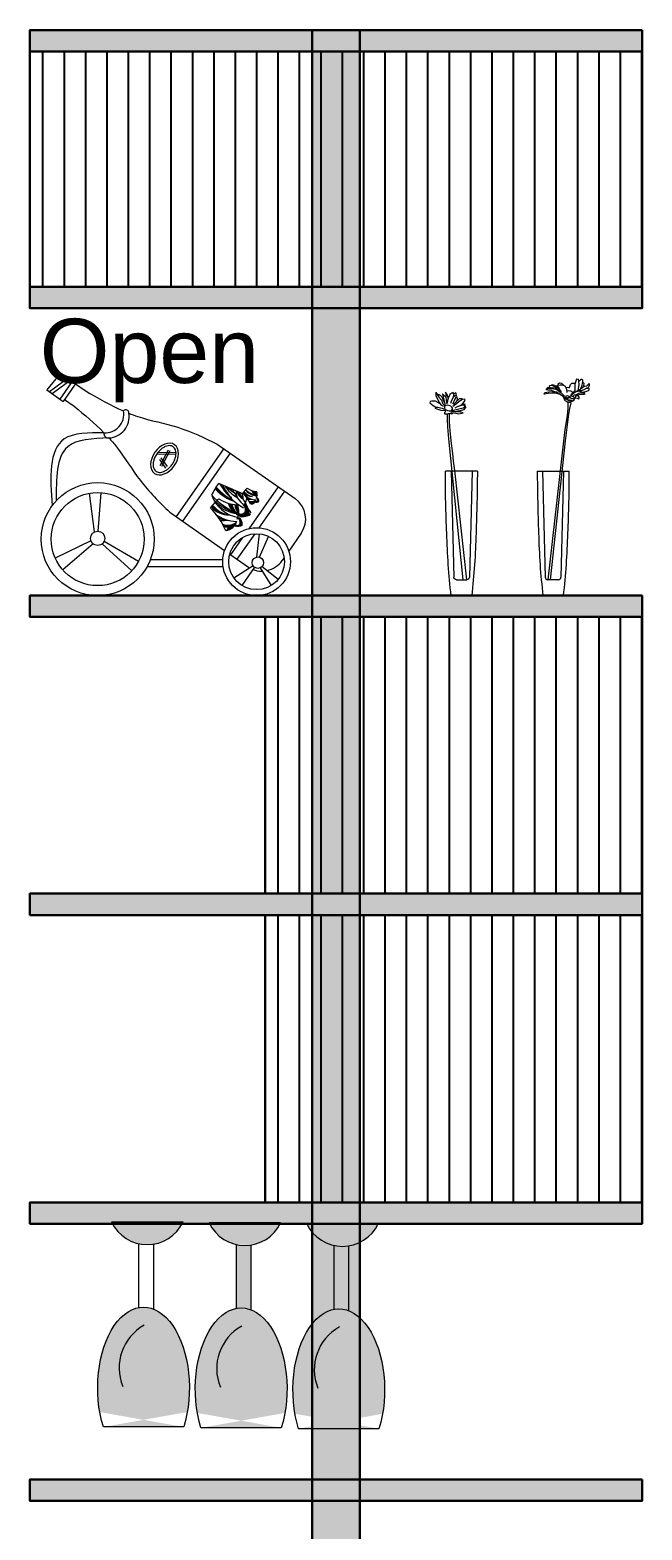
# Model space of a CAD drawing. Header units: millimetres. Extents: x 143362 to 145167, y -178521 to -176194.
# Drawn here: x 144260.8 to 144289.4, y -178428.9 to -178358.8 of the extents above; entities that cross this region are included whole.
import ezdxf

# ---------------------------------------------------------------- set-up
doc = ezdxf.new("R2010")
doc.units = ezdxf.units.MM
doc.header["$MEASUREMENT"] = 0
doc.layers.add('AR HATCH-7', color=7, linetype='Continuous')
doc.layers.add('FURNITURE', color=32, linetype='Continuous', lineweight=9)
doc.layers.add('Labelling', color=1, linetype='Continuous', lineweight=25)
doc.styles.get("Standard").update_dxf_attribs({"font": 'arial.ttf', "height": 6})
doc.styles.add('style4', font='ARIALN.TTF')
pattern_1 = [(90, (108.3645, -2478.9293), (-1, 6e-17), [])]

# ---------------------------------------------------------------- blocks, each defined once
blk = doc.blocks.new('fef')
at = {"layer": 'AR HATCH-7', "lineweight": 30, "ltscale": 10, "true_color": 0xd1ecfa}
h = blk.add_hatch(color=254, dxfattribs=at)
h.dxf.hatch_style = 1
edge = h.paths.add_edge_path()
edge.add_ellipse((144636.452, -176153.87), major_axis=(0, -3.779), ratio=0.567292, start_angle=-118.8326, end_angle=118.8326, ccw=False)
edge.add_line((144634.574, -176152.047), (144638.33, -176152.047))
edge = h.paths.add_edge_path()
edge.add_ellipse((144641.016, -176153.91), major_axis=(0, -3.779), ratio=0.567292, start_angle=-118.8326, end_angle=118.8326, ccw=False)
edge.add_line((144639.138, -176152.088), (144642.894, -176152.088))
edge = h.paths.add_edge_path()
edge.add_line((144643.702, -176152.129), (144647.458, -176152.129))
edge.add_ellipse((144645.58, -176153.951), major_axis=(0, -3.779), ratio=0.567292, start_angle=-118.8326, end_angle=118.8326, ccw=False)
edge = h.paths.add_edge_path()
edge.add_arc((144640.841, -176162.46), 1.852, 25.51255, 154.48745)
edge.add_line((144639.169, -176161.662), (144642.513, -176161.662))
edge = h.paths.add_edge_path()
edge.add_arc((144636.277, -176162.419), 1.852, 25.51255, 154.48745)
edge.add_line((144634.605, -176161.621), (144637.949, -176161.621))
edge = h.paths.add_edge_path()
edge.add_line((144643.733, -176161.703), (144647.076, -176161.703))
edge.add_arc((144645.405, -176162.501), 1.852, 25.51255, 154.48745)
edge = h.paths.add_edge_path()
edge.add_line((144641.254, -176160.654), (144641.254, -176157.666))
edge.add_line((144640.54, -176157.595), (144640.54, -176160.632))
at = {"layer": 'FURNITURE'}
for p, q in [((144634.574, -176152.047, -0.126), (144638.33, -176152.047, -0.126)), ((144639.138, -176152.088, -0.126), (144642.894, -176152.088, -0.126)), ((144643.702, -176152.129, -0.126), (144647.458, -176152.129, -0.126)), ((144635.976, -176157.554, -0.126), (144635.976, -176160.591, -0.126)), ((144636.691, -176160.614, -0.126), (144636.691, -176157.625, -0.126)), ((144640.54, -176157.595, -0.126), (144640.54, -176160.632, -0.126)), ((144641.254, -176160.654, -0.126), (144641.254, -176157.666, -0.126)), ((144645.104, -176157.636, -0.126), (144645.104, -176160.673, -0.126)), ((144645.818, -176160.695, -0.126), (144645.818, -176157.707, -0.126)), ((144634.605, -176161.621, -0.126), (144637.949, -176161.621, -0.126)), ((144639.169, -176161.662, -0.126), (144642.513, -176161.662, -0.126)), ((144643.733, -176161.703, -0.126), (144647.076, -176161.703, -0.126))]:
    blk.add_line(p, q, dxfattribs=at)
for centre, radius, start, end in [((144635.316, -176154.809, -0.126), 2.279, 299.07994, 22.27335), ((144639.88, -176154.85, -0.126), 2.279, 299.07994, 22.27335), ((144644.444, -176154.891, -0.126), 2.279, 299.07994, 22.27335), ((144636.277, -176162.419, -0.126), 1.852, 25.51255, 154.48745), ((144640.841, -176162.46, -0.126), 1.852, 25.51255, 154.48745), ((144645.405, -176162.501, -0.126), 1.852, 25.51255, 154.48745)]:
    blk.add_arc(centre, radius, start, end, dxfattribs=at)
at = {"layer": 'FURNITURE', "extrusion": (0, 0, -1)}
for centre in [(144636.452, -176153.87, -0.126), (144641.016, -176153.91, -0.126), (144645.58, -176153.951, -0.126)]:
    blk.add_ellipse(centre, major_axis=(0, -3.779), ratio=0.567292, start_param=4.209165, end_param=8.357205, dxfattribs=at)

msp = doc.modelspace()

# ---------------------------------------------------------------- hatches: boundary and pattern name
at = {"layer": 'AR HATCH-7', "lineweight": 30, "ltscale": 10, "true_color": 0xf4ee51}
h = msp.add_hatch(color=41, dxfattribs=at)
h.dxf.hatch_style = 1
h.paths.add_polyline_path([(144289.371, -178358.834), (144260.759, -178358.834), (144260.759, -178359.834), (144289.371, -178359.834)])
h = msp.add_hatch(color=41, dxfattribs=at)
h.dxf.hatch_style = 1
h.paths.add_polyline_path([(144273.956, -178476.834), (144276.175, -178476.834), (144276.175, -178358.834), (144273.956, -178358.834)])
at = {"layer": 'AR HATCH-7', "lineweight": 25, "ltscale": 10, "true_color": 0x939598}
h = msp.add_hatch(dxfattribs=at)
h.set_pattern_fill('_USER', color=252, angle=90, pattern_type=0)
h.set_pattern_definition(pattern_1)
h.paths.add_polyline_path([(144260.759, -178359.834), (144289.371, -178359.834), (144289.371, -178370.834), (144260.759, -178370.834)])
at = {"layer": 'AR HATCH-7', "lineweight": 30, "ltscale": 10, "true_color": 0xf4ee51}
h = msp.add_hatch(color=41, dxfattribs=at)
h.dxf.hatch_style = 1
h.paths.add_polyline_path([(144289.371, -178370.834), (144260.759, -178370.834), (144260.759, -178371.834), (144289.371, -178371.834)])
h = msp.add_hatch(color=41, dxfattribs=at)
h.dxf.hatch_style = 1
h.paths.add_polyline_path([(144289.371, -178385.26), (144260.759, -178385.26), (144260.759, -178386.26), (144289.371, -178386.26)])
at = {"layer": 'AR HATCH-7', "lineweight": 25, "ltscale": 10, "true_color": 0x939598}
h = msp.add_hatch(dxfattribs=at)
h.set_pattern_fill('_USER', color=252, angle=90, pattern_type=0)
h.set_pattern_definition(pattern_1)
h.paths.add_polyline_path([(144271.759, -178386.26), (144289.371, -178386.26), (144289.371, -178399.186), (144271.759, -178399.186)])
at = {"layer": 'AR HATCH-7', "lineweight": 30, "ltscale": 10, "true_color": 0xf4ee51}
h = msp.add_hatch(color=41, dxfattribs=at)
h.dxf.hatch_style = 1
h.paths.add_polyline_path([(144289.371, -178399.186), (144260.759, -178399.186), (144260.759, -178400.186), (144289.371, -178400.186)])
at = {"layer": 'AR HATCH-7', "lineweight": 25, "ltscale": 10, "true_color": 0x939598}
h = msp.add_hatch(dxfattribs=at)
h.set_pattern_fill('_USER', color=252, angle=90, pattern_type=0)
h.set_pattern_definition(pattern_1)
h.paths.add_polyline_path([(144271.759, -178400.186), (144289.371, -178400.186), (144289.371, -178413.612), (144271.759, -178413.612)])
at = {"layer": 'AR HATCH-7', "lineweight": 30, "ltscale": 10, "true_color": 0xf4ee51}
h = msp.add_hatch(color=41, dxfattribs=at)
h.dxf.hatch_style = 1
h.paths.add_polyline_path([(144289.371, -178413.612), (144260.759, -178413.612), (144260.759, -178414.612), (144289.371, -178414.612)])
h = msp.add_hatch(color=41, dxfattribs=at)
h.dxf.hatch_style = 1
h.paths.add_polyline_path([(144289.371, -178426.556), (144260.759, -178426.556), (144260.759, -178427.556), (144289.371, -178427.556)])

# ---------------------------------------------------------------- linework, layer by layer
at = {"layer": 'FURNITURE'}
for p, q in [((144262.188, -178374.871, 0.126), (144261.545, -178375.653, 0.126)), ((144262.622, -178375.04, 0.126), (144261.674, -178375.744, 0.126)), ((144262.188, -178374.878, 0.126), (144262.957, -178375.275, 0.126)), ((144261.545, -178375.653, 0.126), (144262.315, -178376.192, 0.126)), ((144262.745, -178375.126, 0.126), (144261.794, -178375.828, 0.126)), ((144262.799, -178375.164, 0.126), (144262.156, -178376.081, 0.126)), ((144262.957, -178375.275, 0.126), (144262.315, -178376.192, 0.126)), ((144262.893, -178375.367, 0.126), (144263.343, -178375.682, 0.126)), ((144279.728, -178375.76, 0.126), (144279.736, -178375.907, 0.126)), ((144280.18, -178375.763, 0.126), (144280.193, -178375.842, 0.126)), ((144280.205, -178375.779, 0.126), (144280.18, -178375.763, 0.126)), ((144284.835, -178375.776, 0.126), (144285.015, -178375.734, 0.126)), ((144284.894, -178375.641, 0.126), (144284.923, -178375.601, 0.126)), ((144284.969, -178375.657, 0.126), (144284.894, -178375.641, 0.126)), ((144284.923, -178375.601, 0.126), (144285.013, -178375.583, 0.126)), ((144284.937, -178375.601, 0.126), (144284.959, -178375.54, 0.126)), ((144284.959, -178375.54, 0.126), (144285.083, -178375.537, 0.126)), ((144285.14, -178375.683, 0.126), (144284.969, -178375.657, 0.126)), ((144285.013, -178375.583, 0.126), (144285.191, -178375.582, 0.126)), ((144285.015, -178375.734, 0.126), (144285.235, -178375.727, 0.126)), ((144285.044, -178375.454, 0.126), (144285.036, -178375.495, 0.126)), ((144285.036, -178375.495, 0.126), (144285.083, -178375.537, 0.126)), ((144285.161, -178375.444, 0.126), (144285.044, -178375.454, 0.126)), ((144285.083, -178375.537, 0.126), (144285.288, -178375.557, 0.126)), ((144285.296, -178375.736, 0.126), (144285.14, -178375.683, 0.126)), ((144285.148, -178375.416, 0.126), (144285.183, -178375.396, 0.126)), ((144285.161, -178375.444, 0.126), (144285.148, -178375.416, 0.126)), ((144285.344, -178375.518, 0.126), (144285.161, -178375.444, 0.126)), ((144285.183, -178375.396, 0.126), (144285.339, -178375.463, 0.126)), ((144285.191, -178375.582, 0.126), (144285.382, -178375.636, 0.126)), ((144285.235, -178375.727, 0.126), (144285.296, -178375.736, 0.126)), ((144285.288, -178375.557, 0.126), (144285.49, -178375.666, 0.126)), ((144285.371, -178375.759, 0.126), (144285.296, -178375.736, 0.126)), ((144285.339, -178375.463, 0.126), (144285.46, -178375.549, 0.126)), ((144285.499, -178375.605, 0.126), (144285.344, -178375.518, 0.126)), ((144285.539, -178375.867, 0.126), (144285.371, -178375.759, 0.126)), ((144285.382, -178375.636, 0.126), (144285.596, -178375.786, 0.126)), ((144285.407, -178375.479, 0.126), (144285.422, -178375.431, 0.126)), ((144285.454, -178375.501, 0.126), (144285.407, -178375.479, 0.126)), ((144285.422, -178375.431, 0.126), (144285.457, -178375.425, 0.126)), ((144285.507, -178375.578, 0.126), (144285.454, -178375.501, 0.126)), ((144285.457, -178375.425, 0.126), (144285.458, -178375.371, 0.126)), ((144285.457, -178375.425, 0.126), (144285.539, -178375.414, 0.126)), ((144285.458, -178375.371, 0.126), (144285.508, -178375.317, 0.126)), ((144285.46, -178375.549, 0.126), (144285.507, -178375.578, 0.126)), ((144285.49, -178375.666, 0.126), (144285.563, -178375.744, 0.126)), ((144285.605, -178375.732, 0.126), (144285.499, -178375.605, 0.126)), ((144285.508, -178375.317, 0.126), (144285.603, -178375.341, 0.126)), ((144285.539, -178375.414, 0.126), (144285.656, -178375.418, 0.126)), ((144285.603, -178375.341, 0.126), (144285.691, -178375.405, 0.126)), ((144285.656, -178375.418, 0.126), (144285.757, -178375.462, 0.126)), ((144285.691, -178375.405, 0.126), (144285.718, -178375.42, 0.126)), ((144285.757, -178375.462, 0.126), (144285.835, -178375.615, 0.126)), ((144285.796, -178375.539, 0.126), (144285.872, -178375.528, 0.126)), ((144285.835, -178375.615, 0.126), (144285.858, -178375.767, 0.126)), ((144285.853, -178375.698, 0.126), (144285.922, -178375.673, 0.126)), ((144285.872, -178375.528, 0.126), (144285.94, -178375.537, 0.126)), ((144285.922, -178375.673, 0.126), (144286.025, -178375.69, 0.126)), ((144285.94, -178375.537, 0.126), (144285.988, -178375.545, 0.126)), ((144285.988, -178375.545, 0.126), (144286.034, -178375.402, 0.126)), ((144286.025, -178375.69, 0.126), (144286.072, -178375.705, 0.126)), ((144286.025, -178375.916, 0.126), (144286.236, -178375.751, 0.126)), ((144286.034, -178375.402, 0.126), (144286.084, -178375.342, 0.126)), ((144286.072, -178375.705, 0.126), (144286.105, -178375.747, 0.126)), ((144286.084, -178375.342, 0.126), (144286.194, -178375.332, 0.126)), ((144286.105, -178375.747, 0.126), (144286.111, -178375.795, 0.126)), ((144286.174, -178375.756, 0.126), (144286.131, -178375.796, 0.126)), ((144286.224, -178375.676, 0.126), (144286.174, -178375.756, 0.126)), ((144286.194, -178375.332, 0.126), (144286.234, -178375.367, 0.126)), ((144286.234, -178375.367, 0.126), (144286.224, -178375.676, 0.126)), ((144286.236, -178375.751, 0.126), (144286.438, -178375.641, 0.126)), ((144286.236, -178375.751, 0.126), (144286.409, -178375.695, 0.126)), ((144286.241, -178375.361, 0.126), (144286.308, -178375.185, 0.126)), ((144286.308, -178375.185, 0.126), (144286.337, -178375.131, 0.126)), ((144286.337, -178375.131, 0.126), (144286.385, -178375.146, 0.126)), ((144286.375, -178375.674, 0.126), (144286.346, -178375.727, 0.126)), ((144286.418, -178375.414, 0.126), (144286.375, -178375.674, 0.126)), ((144286.385, -178375.146, 0.126), (144286.403, -178375.222, 0.126)), ((144286.403, -178375.222, 0.126), (144286.418, -178375.414, 0.126)), ((144286.409, -178375.695, 0.126), (144286.545, -178375.734, 0.126)), ((144286.416, -178375.236, 0.126), (144286.522, -178375.143, 0.126)), ((144286.438, -178375.641, 0.126), (144286.586, -178375.536, 0.126)), ((144286.519, -178375.692, 0.126), (144286.443, -178375.689, 0.126)), ((144286.546, -178375.494, 0.126), (144286.495, -178375.581, 0.126)), ((144286.651, -178375.641, 0.126), (144286.519, -178375.692, 0.126)), ((144286.522, -178375.143, 0.126), (144286.577, -178375.152, 0.126)), ((144286.545, -178375.734, 0.126), (144286.66, -178375.778, 0.126)), ((144286.594, -178375.276, 0.126), (144286.546, -178375.494, 0.126)), ((144286.577, -178375.152, 0.126), (144286.59, -178375.187, 0.126)), ((144286.586, -178375.536, 0.126), (144286.697, -178375.471, 0.126)), ((144286.59, -178375.187, 0.126), (144286.594, -178375.276, 0.126)), ((144286.629, -178375.462, 0.126), (144286.599, -178375.537, 0.126)), ((144286.607, -178375.29, 0.126), (144286.647, -178375.339, 0.126)), ((144286.647, -178375.339, 0.126), (144286.629, -178375.462, 0.126)), ((144286.641, -178375.743, 0.126), (144286.751, -178375.72, 0.126)), ((144286.797, -178375.563, 0.126), (144286.651, -178375.641, 0.126)), ((144286.697, -178375.471, 0.126), (144286.794, -178375.46, 0.126)), ((144286.751, -178375.72, 0.126), (144286.869, -178375.682, 0.126)), ((144286.811, -178375.577, 0.126), (144286.776, -178375.576, 0.126)), ((144286.794, -178375.46, 0.126), (144286.83, -178375.413, 0.126)), ((144286.874, -178375.525, 0.126), (144286.804, -178375.584, 0.126)), ((144286.879, -178375.586, 0.126), (144286.811, -178375.577, 0.126)), ((144286.83, -178375.413, 0.126), (144286.9, -178375.347, 0.126)), ((144286.869, -178375.682, 0.126), (144286.905, -178375.642, 0.126)), ((144286.905, -178375.43, 0.126), (144286.874, -178375.525, 0.126)), ((144286.899, -178375.594, 0.126), (144286.879, -178375.586, 0.126)), ((144286.905, -178375.642, 0.126), (144286.899, -178375.594, 0.126)), ((144286.9, -178375.347, 0.126), (144286.905, -178375.43, 0.126)), ((144262.379, -178376.1, 0.126), (144262.829, -178376.415, 0.126)), ((144279.473, -178376.189, 0.126), (144279.454, -178376.248, 0.126)), ((144279.454, -178376.248, 0.126), (144279.605, -178376.377, 0.126)), ((144279.552, -178376.175, 0.126), (144279.473, -178376.189, 0.126)), ((144279.713, -178376.181, 0.126), (144279.552, -178376.175, 0.126)), ((144279.605, -178376.377, 0.126), (144279.739, -178376.455, 0.126)), ((144279.831, -178376.241, 0.126), (144279.713, -178376.181, 0.126)), ((144279.72, -178376.514, 0.126), (144279.73, -178376.463, 0.126)), ((144279.73, -178376.463, 0.126), (144279.752, -178376.463, 0.126)), ((144279.731, -178375.771, 0.126), (144279.772, -178375.827, 0.126)), ((144279.736, -178375.907, 0.126), (144279.822, -178376.111, 0.126)), ((144279.739, -178376.455, 0.126), (144279.832, -178376.455, 0.126)), ((144279.772, -178375.827, 0.126), (144279.88, -178375.982, 0.126)), ((144279.818, -178375.882, 0.126), (144279.827, -178375.852, 0.126)), ((144279.822, -178376.111, 0.126), (144279.9, -178376.252, 0.126)), ((144279.827, -178375.852, 0.126), (144279.89, -178375.865, 0.126)), ((144279.907, -178376.283, 0.126), (144279.831, -178376.241, 0.126)), ((144279.832, -178376.455, 0.126), (144279.954, -178376.481, 0.126)), ((144279.88, -178375.982, 0.126), (144279.991, -178376.126, 0.126)), ((144279.89, -178375.865, 0.126), (144279.977, -178375.927, 0.126)), ((144279.9, -178376.252, 0.126), (144279.97, -178376.34, 0.126)), ((144279.97, -178376.34, 0.126), (144280.081, -178376.412, 0.126)), ((144279.977, -178375.927, 0.126), (144280.039, -178376.049, 0.126)), ((144279.991, -178376.126, 0.126), (144280.065, -178376.301, 0.126)), ((144280.039, -178376.049, 0.126), (144280.073, -178376.123, 0.126)), ((144280.049, -178375.838, 0.126), (144280.073, -178375.986, 0.126)), ((144280.082, -178375.863, 0.126), (144280.049, -178375.838, 0.126)), ((144280.065, -178376.301, 0.126), (144280.137, -178376.372, 0.126)), ((144280.073, -178375.986, 0.126), (144280.117, -178376.173, 0.126)), ((144280.073, -178376.123, 0.126), (144280.105, -178376.192, 0.126)), ((144280.204, -178375.982, 0.126), (144280.082, -178375.863, 0.126)), ((144280.105, -178376.192, 0.126), (144280.128, -178376.22, 0.126)), ((144280.117, -178376.173, 0.126), (144280.154, -178376.28, 0.126)), ((144280.154, -178376.28, 0.126), (144280.17, -178376.325, 0.126)), ((144280.193, -178375.842, 0.126), (144280.207, -178375.993, 0.126)), ((144280.259, -178375.865, 0.126), (144280.205, -178375.779, 0.126)), ((144280.207, -178375.993, 0.126), (144280.217, -178376.106, 0.126)), ((144280.217, -178376.106, 0.126), (144280.231, -178376.234, 0.126)), ((144280.231, -178376.234, 0.126), (144280.248, -178376.285, 0.126)), ((144280.305, -178376.013, 0.126), (144280.259, -178375.865, 0.126)), ((144280.277, -178376.152, 0.126), (144280.269, -178376.28, 0.126)), ((144280.301, -178376.042, 0.126), (144280.277, -178376.152, 0.126)), ((144280.391, -178375.867, 0.126), (144280.301, -178376.042, 0.126)), ((144280.48, -178375.802, 0.126), (144280.391, -178375.867, 0.126)), ((144280.458, -178376.147, 0.126), (144280.413, -178376.284, 0.126)), ((144280.54, -178376.007, 0.126), (144280.458, -178376.147, 0.126)), ((144280.535, -178375.778, 0.126), (144280.48, -178375.802, 0.126)), ((144280.588, -178376.374, 0.126), (144280.523, -178376.423, 0.126)), ((144280.531, -178376.295, 0.126), (144280.604, -178376.14, 0.126)), ((144280.563, -178375.804, 0.126), (144280.535, -178375.778, 0.126)), ((144280.62, -178375.928, 0.126), (144280.54, -178376.007, 0.126)), ((144280.551, -178376.334, 0.126), (144280.715, -178376.169, 0.126)), ((144280.556, -178375.981, 0.126), (144280.574, -178375.895, 0.126)), ((144280.574, -178375.895, 0.126), (144280.563, -178375.804, 0.126)), ((144280.612, -178375.825, 0.126), (144280.58, -178375.855, 0.126)), ((144280.702, -178376.298, 0.126), (144280.588, -178376.374, 0.126)), ((144280.604, -178376.14, 0.126), (144280.667, -178376.01, 0.126)), ((144280.669, -178375.79, 0.126), (144280.612, -178375.825, 0.126)), ((144280.735, -178376.438, 0.126), (144280.613, -178376.5, 0.126)), ((144280.676, -178375.909, 0.126), (144280.62, -178375.928, 0.126)), ((144280.667, -178376.01, 0.126), (144280.704, -178375.935, 0.126)), ((144280.681, -178375.836, 0.126), (144280.669, -178375.79, 0.126)), ((144280.715, -178375.982, 0.126), (144280.671, -178376.004, 0.126)), ((144280.704, -178375.935, 0.126), (144280.676, -178375.909, 0.126)), ((144280.693, -178375.91, 0.126), (144280.681, -178375.836, 0.126)), ((144280.725, -178376.095, 0.126), (144280.698, -178376.189, 0.126)), ((144280.821, -178376.198, 0.126), (144280.702, -178376.298, 0.126)), ((144280.715, -178376.169, 0.126), (144280.837, -178376.057, 0.126)), ((144280.717, -178375.965, 0.126), (144280.725, -178376.095, 0.126)), ((144280.869, -178376.401, 0.126), (144280.735, -178376.438, 0.126)), ((144280.745, -178376.431, 0.126), (144280.9, -178376.366, 0.126)), ((144280.973, -178376.097, 0.126), (144280.821, -178376.198, 0.126)), ((144280.837, -178376.057, 0.126), (144280.935, -178376.051, 0.126)), ((144281.01, -178376.368, 0.126), (144280.869, -178376.401, 0.126)), ((144280.9, -178376.366, 0.126), (144280.971, -178376.295, 0.126)), ((144280.935, -178376.051, 0.126), (144280.96, -178376.067, 0.126)), ((144280.982, -178376.32, 0.126), (144280.943, -178376.318, 0.126)), ((144280.96, -178376.067, 0.126), (144280.963, -178376.099, 0.126)), ((144280.971, -178376.295, 0.126), (144281.06, -178376.208, 0.126)), ((144281.054, -178376.088, 0.126), (144280.973, -178376.097, 0.126)), ((144281.053, -178376.319, 0.126), (144280.982, -178376.32, 0.126)), ((144281.063, -178376.383, 0.126), (144281.01, -178376.368, 0.126)), ((144281.032, -178376.483, 0.126), (144281.08, -178376.433, 0.126)), ((144281.105, -178376.329, 0.126), (144281.053, -178376.319, 0.126)), ((144281.09, -178376.102, 0.126), (144281.054, -178376.088, 0.126)), ((144281.06, -178376.208, 0.126), (144281.097, -178376.133, 0.126)), ((144281.08, -178376.433, 0.126), (144281.063, -178376.383, 0.126)), ((144281.117, -178376.403, 0.126), (144281.066, -178376.371, 0.126)), ((144281.07, -178376.365, 0.126), (144281.1, -178376.352, 0.126)), ((144281.088, -178376.514, 0.126), (144281.132, -178376.465, 0.126)), ((144281.097, -178376.133, 0.126), (144281.09, -178376.102, 0.126)), ((144281.1, -178376.352, 0.126), (144281.105, -178376.329, 0.126)), ((144281.132, -178376.465, 0.126), (144281.117, -178376.403, 0.126)), ((144284.792, -178375.85, 0.126), (144284.835, -178375.776, 0.126)), ((144284.985, -178375.822, 0.126), (144284.792, -178375.85, 0.126)), ((144285.191, -178375.808, 0.126), (144284.985, -178375.822, 0.126)), ((144285.328, -178375.805, 0.126), (144285.191, -178375.808, 0.126)), ((144285.539, -178375.867, 0.126), (144285.328, -178375.805, 0.126)), ((144285.694, -178375.968, 0.126), (144285.539, -178375.867, 0.126)), ((144285.596, -178375.786, 0.126), (144285.736, -178375.928, 0.126)), ((144285.693, -178375.975, 0.126), (144285.743, -178375.921, 0.126)), ((144285.733, -178376.024, 0.126), (144285.694, -178375.974, 0.126)), ((144285.732, -178376.072, 0.126), (144285.733, -178376.024, 0.126)), ((144285.777, -178376.162, 0.126), (144285.732, -178376.072, 0.126)), ((144285.741, -178376.003, 0.126), (144285.83, -178375.999, 0.126)), ((144285.743, -178375.921, 0.126), (144285.839, -178375.938, 0.126)), ((144285.828, -178376.075, 0.126), (144285.745, -178376.079, 0.126)), ((144285.844, -178376.199, 0.126), (144285.777, -178376.162, 0.126)), ((144285.855, -178376.082, 0.126), (144285.828, -178376.075, 0.126)), ((144285.83, -178375.999, 0.126), (144285.864, -178376.021, 0.126)), ((144285.839, -178375.938, 0.126), (144285.867, -178375.911, 0.126)), ((144285.905, -178376.242, 0.126), (144285.844, -178376.199, 0.126)), ((144285.867, -178376.124, 0.126), (144285.855, -178376.082, 0.126)), ((144285.864, -178376.021, 0.126), (144285.905, -178376.009, 0.126)), ((144285.867, -178375.911, 0.126), (144285.915, -178375.927, 0.126)), ((144285.889, -178376.084, 0.126), (144285.867, -178376.124, 0.126)), ((144285.924, -178376.071, 0.126), (144285.889, -178376.084, 0.126)), ((144285.9, -178376.235, 0.126), (144285.901, -178376.523, 0.126)), ((144285.905, -178376.009, 0.126), (144285.974, -178376.011, 0.126)), ((144286.015, -178376.238, 0.126), (144285.905, -178376.242, 0.126)), ((144285.915, -178375.927, 0.126), (144285.975, -178375.956, 0.126)), ((144285.921, -178376.146, 0.126), (144285.924, -178376.071, 0.126)), ((144285.969, -178376.168, 0.126), (144285.921, -178376.146, 0.126)), ((144286.005, -178376.101, 0.126), (144285.969, -178376.168, 0.126)), ((144285.974, -178376.011, 0.126), (144286.015, -178376.005, 0.126)), ((144285.975, -178375.956, 0.126), (144286.052, -178375.924, 0.126)), ((144286.044, -178376.249, 0.126), (144285.978, -178376.515, 0.126)), ((144286.01, -178376.17, 0.126), (144286.066, -178376.123, 0.126)), ((144286.015, -178376.005, 0.126), (144286.055, -178376.034, 0.126)), ((144286.057, -178376.205, 0.126), (144286.015, -178376.238, 0.126)), ((144286.068, -178375.849, 0.126), (144286.032, -178375.916, 0.126)), ((144286.052, -178375.924, 0.126), (144286.099, -178375.939, 0.126)), ((144286.055, -178376.034, 0.126), (144286.144, -178376.05, 0.126)), ((144286.161, -178376.154, 0.126), (144286.057, -178376.205, 0.126)), ((144286.066, -178376.123, 0.126), (144286.128, -178376.125, 0.126)), ((144286.111, -178375.795, 0.126), (144286.068, -178375.849, 0.126)), ((144286.131, -178375.796, 0.126), (144286.096, -178375.829, 0.126)), ((144286.099, -178375.939, 0.126), (144286.16, -178375.969, 0.126)), ((144286.144, -178376.05, 0.126), (144286.171, -178376.051, 0.126)), ((144286.204, -178375.894, 0.126), (144286.154, -178375.941, 0.126)), ((144286.16, -178375.969, 0.126), (144286.2, -178376.011, 0.126)), ((144286.264, -178375.965, 0.126), (144286.161, -178376.154, 0.126)), ((144286.213, -178376.045, 0.126), (144286.199, -178376.059, 0.126)), ((144286.287, -178375.876, 0.126), (144286.204, -178375.894, 0.126)), ((144286.263, -178375.965, 0.126), (144286.213, -178376.045, 0.126)), ((144286.262, -178376.02, 0.126), (144286.344, -178376.029, 0.126)), ((144286.327, -178375.905, 0.126), (144286.263, -178375.965, 0.126)), ((144286.405, -178375.825, 0.126), (144286.287, -178375.876, 0.126)), ((144286.334, -178375.905, 0.126), (144286.327, -178375.905, 0.126)), ((144286.354, -178375.926, 0.126), (144286.333, -178375.919, 0.126)), ((144286.375, -178375.893, 0.126), (144286.334, -178375.905, 0.126)), ((144286.344, -178376.029, 0.126), (144286.397, -178376.065, 0.126)), ((144286.401, -178375.949, 0.126), (144286.354, -178375.926, 0.126)), ((144286.5, -178375.862, 0.126), (144286.375, -178375.893, 0.126)), ((144286.397, -178376.065, 0.126), (144286.432, -178376.052, 0.126)), ((144286.434, -178375.991, 0.126), (144286.401, -178375.949, 0.126)), ((144286.509, -178375.794, 0.126), (144286.405, -178375.825, 0.126)), ((144286.432, -178376.052, 0.126), (144286.44, -178376.032, 0.126)), ((144286.44, -178376.032, 0.126), (144286.434, -178375.991, 0.126)), ((144286.651, -178375.86, 0.126), (144286.5, -178375.862, 0.126)), ((144286.66, -178375.799, 0.126), (144286.509, -178375.794, 0.126)), ((144286.646, -178375.805, 0.126), (144286.693, -178375.841, 0.126)), ((144286.693, -178375.841, 0.126), (144286.651, -178375.86, 0.126)), ((144286.66, -178375.778, 0.126), (144286.66, -178375.799, 0.126)), ((144279.796, -178376.557, 0.126), (144279.72, -178376.514, 0.126)), ((144279.974, -178376.613, 0.126), (144279.796, -178376.557, 0.126)), ((144279.954, -178376.481, 0.126), (144280.026, -178376.508, 0.126)), ((144280.177, -178376.631, 0.126), (144279.974, -178376.613, 0.126)), ((144280.026, -178376.508, 0.126), (144280.123, -178376.545, 0.126)), ((144280.146, -178376.71, 0.126), (144280.175, -178376.67, 0.126)), ((144280.157, -178376.779, 0.126), (144280.146, -178376.71, 0.126)), ((144280.223, -178376.779, 0.126), (144280.157, -178376.779, 0.126)), ((144280.175, -178376.67, 0.126), (144280.205, -178376.657, 0.126)), ((144280.205, -178376.657, 0.126), (144280.177, -178376.631, 0.126)), ((144280.302, -178376.766, 0.126), (144280.223, -178376.779, 0.126)), ((144280.279, -178377.027, 0.126), (144280.277, -178376.77, 0.126)), ((144280.29, -178377.373, 0.126), (144280.279, -178377.027, 0.126)), ((144280.359, -178376.775, 0.126), (144280.302, -178376.766, 0.126)), ((144280.355, -178376.774, 0.126), (144280.354, -178377.125, 0.126)), ((144280.354, -178377.125, 0.126), (144280.391, -178377.555, 0.126)), ((144280.432, -178376.757, 0.126), (144280.359, -178376.775, 0.126)), ((144280.425, -178376.638, 0.126), (144280.617, -178376.587, 0.126)), ((144280.456, -178376.719, 0.126), (144280.432, -178376.757, 0.126)), ((144280.453, -178376.752, 0.126), (144280.456, -178376.719, 0.126)), ((144280.454, -178376.78, 0.126), (144280.453, -178376.752, 0.126)), ((144280.495, -178376.77, 0.126), (144280.454, -178376.78, 0.126)), ((144280.464, -178376.706, 0.126), (144280.527, -178376.74, 0.126)), ((144280.636, -178376.67, 0.126), (144280.468, -178376.655, 0.126)), ((144280.468, -178376.699, 0.126), (144280.594, -178376.724, 0.126)), ((144280.527, -178376.74, 0.126), (144280.495, -178376.77, 0.126)), ((144280.594, -178376.724, 0.126), (144280.801, -178376.763, 0.126)), ((144280.617, -178376.587, 0.126), (144280.869, -178376.516, 0.126)), ((144280.621, -178376.652, 0.126), (144280.758, -178376.625, 0.126)), ((144280.903, -178376.684, 0.126), (144280.636, -178376.67, 0.126)), ((144280.758, -178376.625, 0.126), (144280.89, -178376.605, 0.126)), ((144280.801, -178376.763, 0.126), (144280.951, -178376.744, 0.126)), ((144280.869, -178376.516, 0.126), (144281.032, -178376.483, 0.126)), ((144280.89, -178376.605, 0.126), (144281.039, -178376.559, 0.126)), ((144281.005, -178376.72, 0.126), (144280.903, -178376.684, 0.126)), ((144280.951, -178376.744, 0.126), (144281.005, -178376.72, 0.126)), ((144281.073, -178376.496, 0.126), (144281.032, -178376.483, 0.126)), ((144281.039, -178376.559, 0.126), (144281.083, -178376.537, 0.126)), ((144281.083, -178376.537, 0.126), (144281.073, -178376.496, 0.126)), ((144285.864, -178376.857, 0.126), (144285.767, -178377.495, 0.126)), ((144285.901, -178376.523, 0.126), (144285.864, -178376.857, 0.126)), ((144285.925, -178376.887, 0.126), (144285.875, -178377.278, 0.126)), ((144285.978, -178376.515, 0.126), (144285.925, -178376.887, 0.126)), ((144280.334, -178377.938, 0.126), (144280.29, -178377.373, 0.126)), ((144280.391, -178377.555, 0.126), (144280.444, -178378.151, 0.126)), ((144285.767, -178377.495, 0.126), (144285.699, -178378.048, 0.126)), ((144285.875, -178377.278, 0.126), (144285.779, -178378.022, 0.126)), ((144266.741, -178378.569, 0.126), (144267.585, -178378.564, 0.126)), ((144267.22, -178378.471, 0.126), (144266.833, -178379.19, 0.126)), ((144267.303, -178378.503, 0.126), (144266.914, -178379.226, 0.126)), ((144269.814, -178378.391, 0.126), (144267.588, -178381.57, 0.126)), ((144269.516, -178378.182, 0.126), (144273.152, -178380.728, 0.126)), ((144281.017, -178384.517, 0.126), (144280.334, -178377.938, 0.126)), ((144280.444, -178378.151, 0.126), (144280.504, -178378.625, 0.126)), ((144285.699, -178378.048, 0.126), (144284.967, -178384.517, 0.126)), ((144285.779, -178378.022, 0.126), (144285.075, -178384.517, 0.126)), ((144267.586, -178378.653, 0.126), (144266.67, -178378.667, 0.126)), ((144266.819, -178378.907, 0.126), (144267.102, -178379.302, 0.126)), ((144266.869, -178378.821, 0.126), (144267.166, -178379.226, 0.126)), ((144270.116, -178378.602, 0.126), (144267.89, -178381.781, 0.126)), ((144280.504, -178378.625, 0.126), (144280.549, -178378.986, 0.126)), ((144280.549, -178378.986, 0.126), (144280.602, -178379.418, 0.126)), ((144281.674, -178379.446, 0.126), (144280.182, -178379.446, 0.126)), ((144280.446, -178379.446, 0.126), (144280.568, -178384.397, 0.126)), ((144280.602, -178379.418, 0.126), (144281.173, -178384.517, 0.126)), ((144281.428, -178379.446, 0.126), (144281.306, -178384.397, 0.126)), ((144284.473, -178379.446, 0.126), (144285.965, -178379.446, 0.126)), ((144284.719, -178379.446, 0.126), (144284.841, -178384.397, 0.126)), ((144285.701, -178379.446, 0.126), (144285.579, -178384.397, 0.126)), ((144263.783, -178382.284, 0.126), (144263.542, -178380.478, 0.126)), ((144263.953, -178382.253, 0.126), (144264.09, -178380.451, 0.126)), ((144269.572, -178380.007, 0.126), (144270.905, -178380.589, 0.126)), ((144272.358, -178380.172, 0.126), (144270.984, -178382.134, 0.126)), ((144272.66, -178380.383, 0.126), (144271.462, -178382.094, 0.126)), ((144267.291, -178381.361, 0.126), (144269.856, -178383.157, 0.126)), ((144270.766, -178380.994, 0.126), (144270.922, -178381.103, 0.126)), ((144270.778, -178381.036, 0.126), (144270.934, -178381.145, 0.126)), ((144270.807, -178381.114, 0.126), (144270.963, -178381.224, 0.126)), ((144270.825, -178381.152, 0.126), (144271.002, -178381.276, 0.126)), ((144270.831, -178381.34, 0.126), (144271.029, -178381.479, 0.126)), ((144270.838, -178381.195, 0.126), (144271.069, -178381.356, 0.126)), ((144270.84, -178381.305, 0.126), (144271.06, -178381.459, 0.126)), ((144270.843, -178381.282, 0.126), (144270.997, -178381.39, 0.126)), ((144270.844, -178381.241, 0.126), (144271.011, -178381.358, 0.126)), ((144271.046, -178380.855, 0.126), (144271.046, -178380.859, 0.126)), ((144271.261, -178380.851, 0.126), (144271.312, -178380.886, 0.126)), ((144271.272, -178380.842, 0.126), (144271.34, -178380.889, 0.126)), ((144271.351, -178380.872, 0.126), (144271.374, -178380.888, 0.126)), ((144271.373, -178380.703, 0.126), (144271.426, -178380.74, 0.126)), ((144271.381, -178380.717, 0.126), (144271.434, -178380.754, 0.126)), ((144271.385, -178380.862, 0.126), (144271.411, -178380.88, 0.126)), ((144271.395, -178380.856, 0.126), (144271.423, -178380.876, 0.126)), ((144271.396, -178380.74, 0.126), (144271.443, -178380.773, 0.126)), ((144271.405, -178380.767, 0.126), (144271.451, -178380.8, 0.126)), ((144271.405, -178380.834, 0.126), (144271.454, -178380.868, 0.126)), ((144271.406, -178380.772, 0.126), (144271.452, -178380.805, 0.126)), ((144271.407, -178380.819, 0.126), (144271.456, -178380.853, 0.126)), ((144271.408, -178380.786, 0.126), (144271.455, -178380.819, 0.126)), ((144271.408, -178380.795, 0.126), (144271.456, -178380.828, 0.126)), ((144271.408, -178380.812, 0.126), (144271.457, -178380.846, 0.126)), ((144271.408, -178380.845, 0.126), (144271.442, -178380.868, 0.126)), ((144270.286, -178381.939, 0.126), (144270.387, -178382.009, 0.126)), ((144270.308, -178381.92, 0.126), (144270.444, -178382.015, 0.126)), ((144270.465, -178381.98, 0.126), (144270.512, -178382.013, 0.126)), ((144270.483, -178381.473, 0.126), (144270.629, -178381.576, 0.126)), ((144270.51, -178381.643, 0.126), (144270.615, -178381.716, 0.126)), ((144270.523, -178381.476, 0.126), (144270.669, -178381.579, 0.126)), ((144270.525, -178381.67, 0.126), (144270.631, -178381.745, 0.126)), ((144270.534, -178381.961, 0.126), (144270.585, -178381.997, 0.126)), ((144270.546, -178381.467, 0.126), (144270.692, -178381.57, 0.126)), ((144270.553, -178381.949, 0.126), (144270.61, -178381.989, 0.126)), ((144270.556, -178381.717, 0.126), (144270.649, -178381.782, 0.126)), ((144270.573, -178381.771, 0.126), (144270.666, -178381.836, 0.126)), ((144270.574, -178381.905, 0.126), (144270.671, -178381.973, 0.126)), ((144270.575, -178381.781, 0.126), (144270.668, -178381.846, 0.126)), ((144270.578, -178381.875, 0.126), (144270.675, -178381.943, 0.126)), ((144270.579, -178381.808, 0.126), (144270.673, -178381.874, 0.126)), ((144270.579, -178381.926, 0.126), (144270.647, -178381.973, 0.126)), ((144270.58, -178381.826, 0.126), (144270.675, -178381.892, 0.126)), ((144270.58, -178381.86, 0.126), (144270.677, -178381.928, 0.126)), ((144270.584, -178381.46, 0.126), (144270.73, -178381.563, 0.126)), ((144270.595, -178381.46, 0.126), (144270.742, -178381.563, 0.126)), ((144270.616, -178381.458, 0.126), (144270.765, -178381.562, 0.126)), ((144270.635, -178381.455, 0.126), (144270.786, -178381.56, 0.126)), ((144270.71, -178381.432, 0.126), (144270.872, -178381.545, 0.126)), ((144270.745, -178381.414, 0.126), (144270.914, -178381.533, 0.126)), ((144270.764, -178381.403, 0.126), (144270.938, -178381.524, 0.126)), ((144270.788, -178381.386, 0.126), (144270.968, -178381.512, 0.126)), ((144270.813, -178381.378, 0.126), (144270.989, -178381.502, 0.126)), ((144270.827, -178381.555, 0.126), (144270.841, -178381.565, 0.126)), ((144263.611, -178382.7, 0.126), (144261.943, -178383.515, 0.126)), ((144264.235, -178382.712, 0.126), (144265.838, -178383.655, 0.126)), ((144270.694, -178382.549, 0.126), (144270.132, -178383.351, 0.126)), ((144271.266, -178382.373, 0.126), (144270.434, -178383.562, 0.126)), ((144271.358, -178383.46, 0.126), (144271.487, -178382.377, 0.126)), ((144271.496, -178383.468, 0.126), (144271.915, -178382.497, 0.126)), ((144273.438, -178382.349, 0.126), (144272.858, -178383.177, 0.126)), ((144263.715, -178382.846, 0.126), (144262.291, -178384.055, 0.126)), ((144264.134, -178382.847, 0.126), (144265.517, -178384.102, 0.126)), ((144270.096, -178383.326, 0.126), (144270.926, -178383.907, 0.126)), ((144269.787, -178383.915, 0.126), (144266.227, -178383.915, 0.126)), ((144269.771, -178383.592, 0.126), (144266.381, -178383.592, 0.126)), ((144271.188, -178383.864, 0.126), (144270.295, -178384.439, 0.126)), ((144271.249, -178383.932, 0.126), (144270.662, -178384.782, 0.126)), ((144271.513, -178383.97, 0.126), (144272.035, -178384.788, 0.126)), ((144271.606, -178383.907, 0.126), (144272.369, -178384.495, 0.126)), ((144272.644, -178383.482, 0.126), (144272.547, -178383.621, 0.126)), ((144280.692, -178384.517, 0.126), (144281.183, -178384.517, 0.126)), ((144285.456, -178384.517, 0.126), (144284.965, -178384.517, 0.126)), ((144280.447, -178385.26, 0.126), (144281.409, -178385.26, 0.126)), ((144285.7, -178385.26, 0.126), (144284.738, -178385.26, 0.126))]:
    msp.add_line(p, q, dxfattribs=at)
at = {"layer": 'FURNITURE', "lineweight": 30, "ltscale": 10, "elevation": 0.126}
for points in [[(144289.371, -178358.834), (144260.759, -178358.834), (144260.759, -178359.834), (144289.371, -178359.834)], [(144260.759, -178359.834), (144289.371, -178359.834), (144289.371, -178370.834), (144260.759, -178370.834)], [(144289.371, -178370.834), (144260.759, -178370.834), (144260.759, -178371.834), (144289.371, -178371.834)], [(144289.371, -178385.26), (144260.759, -178385.26), (144260.759, -178386.26), (144289.371, -178386.26)], [(144271.759, -178386.26), (144289.371, -178386.26), (144289.371, -178399.186), (144271.759, -178399.186)], [(144289.371, -178399.186), (144260.759, -178399.186), (144260.759, -178400.186), (144289.371, -178400.186)], [(144271.759, -178400.186), (144289.371, -178400.186), (144289.371, -178413.612), (144271.759, -178413.612)]]:
    msp.add_lwpolyline(points, close=True, dxfattribs=at)
at = {"layer": 'FURNITURE', "lineweight": 30, "ltscale": 10}
for points in [[(144273.956, -178476.834), (144276.175, -178476.834), (144276.175, -178358.834), (144273.956, -178358.834)], [(144289.371, -178413.612), (144260.759, -178413.612), (144260.759, -178414.612), (144289.371, -178414.612)], [(144289.371, -178426.556), (144260.759, -178426.556), (144260.759, -178427.556), (144289.371, -178427.556)]]:
    msp.add_lwpolyline(points, close=True, dxfattribs=at)
at = {"layer": 'FURNITURE'}
for centre, radius in [((144263.925, -178382.62, 0.126), 2.641), ((144263.925, -178382.62, 0.126), 2.175), ((144263.925, -178382.586, 0.126), 0.334), ((144271.353, -178383.675, 0.126), 1.585), ((144271.353, -178383.675, 0.126), 1.305), ((144271.414, -178383.722, 0.126), 0.267)]:
    msp.add_circle(centre, radius, dxfattribs=at)
for centre, radius, start, end in [((144264.28, -178376.786, 0.126), 0.867, 265.92335, 10.04357), ((144264.403, -178376.907, 0.126), 0.988, 272.77243, 9.92671), ((144265.242, -178376.716, 0.126), 0.135, 351.30091, 143.12012), ((144264.429, -178377.682, 0.126), 0.213, 171.61303, 275.74531), ((144272.381, -178382.02, 0.126), 3.45, 144.4848, 155.24444), ((144271.727, -178378.337, 0.126), 3.332, 222.18773, 247.2692), ((144270.734, -178380.068, 0.126), 1.557, 199.14035, 260.59868), ((144271.124, -178378.628, 0.126), 2.376, 224.34623, 250.72718), ((144270.199, -178379.696, 0.126), 0.932, 216.11275, 249.48215), ((144271.716, -178378.184, 0.126), 3.018, 222.162, 242.73231), ((144272.453, -178378.338, 0.126), 3.302, 211.15777, 238.85551), ((144272.893, -178378.402, 0.126), 3.565, 208.55867, 220.57649), ((144271.239, -178379.25, 0.126), 1.632, 213.84837, 240.33765), ((144270.947, -178379.321, 0.126), 1.296, 223.09599, 236.51538), ((144271.105, -178379.516, 0.126), 1.242, 215.59839, 231.78223), ((144272.483, -178379.273, 0.126), 2.475, 205.18877, 225.68446), ((144270.691, -178380.467, 0.126), 0.3, 164.57276, 213.18189), ((144270.945, -178380.248, 0.126), 0.543, 196.52297, 244.97757), ((144268.539, -178382.102, 0.126), 2.577, 20.47028, 40.35044), ((144270.456, -178380.687, 0.126), 0.27, 351.08752, 51.53351), ((144271.486, -178380.975, 0.126), 0.924, 128.14085, 147.0869), ((144269.562, -178381.637, 0.126), 1.642, 23.02513, 45.4312), ((144271.13, -178380.13, 0.126), 0.495, 218.50121, 272.5767), ((144271.149, -178380.136, 0.126), 0.482, 216.12852, 271.4969), ((144270.077, -178380.6, 0.126), 0.83, 325.75363, 0.10295), ((144271.222, -178380.068, 0.126), 0.56, 216.99948, 262.90084), ((144272.017, -178378.803, 0.126), 1.923, 231.53811, 249.15254), ((144271.347, -178379.944, 0.126), 0.838, 232.49453, 268.34915), ((144271.477, -178379.667, 0.126), 0.942, 230.34337, 261.0406), ((144271.365, -178379.61, 0.126), 0.78, 234.83018, 268.58526), ((144271.444, -178380.29, 0.126), 0.314, 192.58463, 249.6609), ((144271.496, -178380.287, 0.126), 0.342, 193.82151, 245.55349), ((144271.478, -178380.315, 0.126), 0.306, 190.16304, 243.42074), ((144271.542, -178380.319, 0.126), 0.339, 189.11735, 232.64162), ((144271.516, -178380.346, 0.126), 0.295, 185.67521, 234.77546), ((144271.709, -178380.326, 0.126), 0.431, 187.86674, 220.20686), ((144272.019, -178380.209, 0.126), 0.746, 194.36963, 211.24004), ((144353.162, -178349.836, 0.126), 87.373, 200.47024, 200.6093), ((144271.324, -178380.602, 0.126), 0.00673, 65.41289, 291.96841), ((144270.978, -178380.555, 0.126), 0.402, 335.25746, 23.45239), ((144270.735, -178382.187, 0.126), 1.849, 128.14085, 147.0869), ((144266.887, -178383.511, 0.126), 3.284, 23.02513, 45.4312), ((144270.024, -178380.496, 0.126), 0.99, 218.50121, 272.5767), ((144270.061, -178380.509, 0.126), 0.963, 216.12852, 271.4969), ((144270.207, -178380.373, 0.126), 1.121, 216.99948, 262.90084), ((144271.798, -178377.842, 0.126), 3.846, 231.53811, 249.15254), ((144270.717, -178379.57, 0.126), 1.885, 230.34337, 261.0406), ((144270.492, -178379.458, 0.126), 1.561, 234.83018, 268.58526), ((144270.652, -178380.816, 0.126), 0.628, 192.58463, 249.6609), ((144270.756, -178380.81, 0.126), 0.684, 193.82151, 245.55349), ((144270.719, -178380.866, 0.126), 0.612, 190.16304, 243.42074), ((144270.847, -178380.876, 0.126), 0.679, 189.11735, 232.64162), ((144270.795, -178380.929, 0.126), 0.591, 185.67521, 234.77546), ((144271.182, -178380.888, 0.126), 0.861, 187.86674, 220.20686), ((144271.802, -178380.655, 0.126), 1.491, 194.36963, 211.24004), ((144434.088, -178319.909, 0.126), 174.747, 200.47024, 200.6093), ((144270.568, -178381.1, 0.126), 0.361, 245.41289, 313.2053), ((144269.718, -178381.347, 0.126), 0.804, 335.25746, 23.45239), ((144270.565, -178381.254, 0.126), 0.279, 336.24936, 43.7519), ((144270.34, -178381.744, 0.126), 0.826, 24.08323, 57.44281), ((144271.147, -178380.288, 0.126), 0.469, 239.88941, 269.08206), ((144271, -178380.47, 0.126), 0.291, 261.06191, 285.25132), ((144271.122, -178380.544, 0.126), 0.324, 248.19659, 306.51707), ((144271.091, -178380.656, 0.126), 0.251, 254.33252, 315.46442), ((144271.067, -178380.474, 0.126), 0.415, 264.42146, 305.96616), ((144271.017, -178380.661, 0.126), 0.338, 280.22905, 340.57718), ((144271.003, -178380.892, 0.126), 0.132, 308.38958, 356.3155), ((144271.057, -178380.888, 0.126), 0.106, 297.95286, 355.86553), ((144269.954, -178380.277, 0.126), 1.382, 330.05297, 333.63287), ((144270.903, -178380.762, 0.126), 0.335, 324.80446, 341.4561), ((144272.041, -178381.43, 0.126), 0.974, 144.39477, 149.84751), ((144271.819, -178381.11, 0.126), 0.612, 153.48676, 161.04331), ((144271.349, -178380.678, 0.126), 0.212, 254.86597, 300.00524), ((144271.347, -178380.79, 0.126), 0.0817, 234.54436, 323.01663), ((144271.247, -178380.801, 0.126), 0.161, 349.49031, 40.53715), ((144271.266, -178380.843, 0.126), 0.19, 354.56609, 52.77764), ((144272.484, -178381.681, 0.126), 1.164, 325, 55), ((144270.458, -178380.124, 0.126), 1.675, 232.49453, 268.34915), ((144270.057, -178380.813, 0.126), 0.938, 239.88941, 269.08206), ((144269.763, -178381.176, 0.126), 0.583, 261.06191, 285.25132), ((144270.008, -178381.326, 0.126), 0.647, 248.19659, 306.51707), ((144269.946, -178381.549, 0.126), 0.502, 254.33252, 315.46442), ((144269.898, -178381.185, 0.126), 0.831, 264.42146, 305.96616), ((144269.798, -178381.559, 0.126), 0.677, 280.22905, 340.57718), ((144269.77, -178382.021, 0.126), 0.264, 308.38958, 356.3155), ((144269.878, -178382.012, 0.126), 0.213, 297.95286, 355.86553), ((144267.671, -178380.79, 0.126), 2.764, 330.05297, 333.63287), ((144269.569, -178381.76, 0.126), 0.67, 324.80446, 341.4561), ((144271.845, -178383.097, 0.126), 1.947, 144.39477, 149.84751), ((144271.402, -178382.457, 0.126), 1.225, 153.48676, 161.04331), ((144270.462, -178381.592, 0.126), 0.424, 254.86597, 300.00524), ((144270.457, -178381.817, 0.126), 0.163, 234.54436, 323.01663), ((144270.412, -178381.44, 0.126), 0.0135, 65.41289, 291.96841), ((144270.731, -178380.991, 0.126), 0.572, 235.76307, 306.5521), ((144270.258, -178381.839, 0.126), 0.322, 349.49031, 40.53715), ((144270.296, -178381.923, 0.126), 0.38, 354.56609, 52.77764), ((144271.593, -178382.953, 0.126), 1.164, 235, 240.77991), ((144271.593, -178382.953, 0.126), 1.164, 248.92402, 270.66858), ((144271.593, -178382.953, 0.126), 1.164, 282.36835, 325)]:
    msp.add_arc(centre, radius, start, end, dxfattribs=at)
at = {"layer": 'FURNITURE', "extrusion": (0, 0, -1)}
for centre, major_axis, ratio in [((144280.321, -178376.498, 0.126), (-0.19, 0.059), 0.637035), ((144267.051, -178378.88, 0.126), (0.47, 0.671), 0.673473)]:
    msp.add_ellipse(centre, major_axis=major_axis, ratio=ratio, dxfattribs=at)
for centre, major_axis, ratio, start_param, end_param in [((144312.905, -178379.656, 0.126), (0.226, 41.432), 0.789793, 4.642999, 4.713137), ((144223.488, -178378.688, 0.126), (-0.402, 73.673), 0.789793, 1.585398, 1.624836), ((144297.492, -178380.926, 0.126), (1.028, 23.597), 0.729993, 4.495974, 4.620228), ((144264.364, -178380.926, 0.126), (-1.028, 23.597), 0.729993, 1.662957, 1.787211), ((144280.692, -178384.394, 0.126), (-0.0875, 0.0875), 1, 3.926991, 5.473129), ((144281.183, -178384.394, 0.126), (0.0875, 0.0875), 1, 0.810057, 2.356194)]:
    msp.add_ellipse(centre, major_axis=major_axis, ratio=ratio, start_param=start_param, end_param=end_param, dxfattribs=at)
at = {"layer": 'FURNITURE'}
for centre, major_axis, ratio, start_param, end_param in [((144342.659, -178378.688, 0.126), (0.402, 73.673), 0.789793, 1.585398, 1.624836), ((144253.243, -178379.656, 0.126), (-0.226, 41.432), 0.789793, 4.642999, 4.713137), ((144301.783, -178380.926, 0.126), (1.028, 23.597), 0.729993, 1.662957, 1.787211), ((144268.655, -178380.926, 0.126), (-1.028, 23.597), 0.729993, 4.495974, 4.620228), ((144284.965, -178384.394, 0.126), (-0.0875, 0.0875), 1, 0.810057, 2.356194), ((144285.456, -178384.394, 0.126), (0.0875, 0.0875), 1, 3.926991, 5.473129)]:
    msp.add_ellipse(centre, major_axis=major_axis, ratio=ratio, start_param=start_param, end_param=end_param, dxfattribs=at)
for points in [[(144263.343, -178375.682, 0.126), (144263.931, -178376.023, 0.126), (144264.519, -178376.365, 0.126), (144265.134, -178376.635, 0.126)], [(144262.829, -178376.415, 0.126), (144263.307, -178376.814, 0.126), (144263.785, -178377.213, 0.126), (144264.219, -178377.651, 0.126)]]:
    msp.add_open_spline(points, degree=3, dxfattribs=at)
for points, knots in [([(144265.376, -178376.736, 0.126), (144265.514, -178376.792, 0.126), (144266.257, -178377.065, 0.126), (144267.719, -178377.319, 0.126), (144268.91, -178377.891, 0.126), (144269.516, -178378.182, 0.126)], [58.885001, 58.885001, 58.885001, 58.885001, 70.482803, 120.369413, 172.194972, 172.194972, 172.194972, 172.194972]), ([(144264.451, -178377.893, 0.126), (144264.573, -178378.027, 0.126), (144265.11, -178378.652, 0.126), (144265.864, -178379.968, 0.126), (144266.809, -178380.891, 0.126), (144267.291, -178381.361, 0.126)], [56.381197, 56.381197, 56.381197, 56.381197, 70.482803, 120.369413, 172.194972, 172.194972, 172.194972, 172.194972]), ([(144267.454, -178378.304, 0.126), (144267.48, -178378.322, 0.126), (144267.502, -178378.345, 0.126), (144267.541, -178378.401, 0.126), (144267.557, -178378.434, 0.126), (144267.579, -178378.511, 0.126), (144267.586, -178378.555, 0.126), (144267.588, -178378.65, 0.126), (144267.583, -178378.701, 0.126), (144267.562, -178378.808, 0.126), (144267.545, -178378.862, 0.126), (144267.501, -178378.972, 0.126), (144267.474, -178379.026, 0.126), (144267.41, -178379.13, 0.126), (144267.373, -178379.179, 0.126), (144267.293, -178379.27, 0.126), (144267.249, -178379.311, 0.126), (144267.159, -178379.383, 0.126), (144267.113, -178379.414, 0.126), (144267.02, -178379.462, 0.126), (144266.974, -178379.479, 0.126), (144266.887, -178379.501, 0.126), (144266.845, -178379.506, 0.126), (144266.769, -178379.504, 0.126), (144266.735, -178379.497, 0.126), (144266.674, -178379.473, 0.126), (144266.648, -178379.457, 0.126), (144266.601, -178379.415, 0.126), (144266.58, -178379.389, 0.126), (144266.547, -178379.326, 0.126), (144266.534, -178379.289, 0.126), (144266.517, -178379.205, 0.126), (144266.514, -178379.159, 0.126), (144266.52, -178379.059, 0.126), (144266.528, -178379.006, 0.126), (144266.557, -178378.898, 0.126), (144266.577, -178378.843, 0.126), (144266.628, -178378.735, 0.126), (144266.659, -178378.681, 0.126), (144266.729, -178378.581, 0.126), (144266.768, -178378.534, 0.126), (144266.852, -178378.449, 0.126), (144266.897, -178378.411, 0.126), (144266.989, -178378.346, 0.126), (144267.036, -178378.32, 0.126), (144267.127, -178378.28, 0.126), (144267.172, -178378.267, 0.126), (144267.257, -178378.253, 0.126), (144267.296, -178378.253, 0.126), (144267.367, -178378.262, 0.126), (144267.399, -178378.272, 0.126), (144267.436, -178378.292, 0.126), (144267.446, -178378.298, 0.126), (144267.454, -178378.304, 0.126)], [0, 0, 0, 0, 0.247906, 0.247906, 0.495811, 0.495811, 0.743717, 0.743717, 0.991623, 0.991623, 1.239528, 1.239528, 1.487434, 1.487434, 1.735339, 1.735339, 1.983245, 1.983245, 2.231151, 2.231151, 2.479056, 2.479056, 2.726962, 2.726962, 2.974868, 2.974868, 3.222773, 3.222773, 3.470679, 3.470679, 3.718585, 3.718585, 3.96649, 3.96649, 4.214396, 4.214396, 4.462302, 4.462302, 4.710207, 4.710207, 4.958113, 4.958113, 5.206018, 5.206018, 5.453924, 5.453924, 5.70183, 5.70183, 5.949735, 5.949735, 6.197641, 6.197641, 6.283185, 6.283185, 6.283185, 6.283185])]:
    msp.add_open_spline(points, degree=3, knots=knots, dxfattribs=at)
for points in [[(144264.219, -178377.651, 0.126), (144262.354, -178377.943, 0.126), (144261.789, -178381.067, 0.126)], [(144264.451, -178377.893, 0.126), (144262.521, -178378.311, 0.126), (144261.991, -178380.822, 0.126)]]:
    msp.add_spline(points, degree=3, dxfattribs=at)

# ---------------------------------------------------------------- block references
at = {"layer": 'FURNITURE', "lineweight": 30, "rotation": 180}
msp.add_blockref('fef', (288911.647, -354576.233, 0.126), dxfattribs=at)

# ---------------------------------------------------------------- texts
at = {"layer": 'FURNITURE', "flags": 9}
for tag in ['XSIZE', 'YSIZE']:
    msp.add_attdef(tag, (144267.874, -178381.781, 0.126), '0', height=0.0205, dxfattribs=at)
at = {"layer": 'FURNITURE', "width": 0.8, "flags": 9}
for tag, s in [('XSIZE', '6127'), ('YSIZE', '5414')]:
    msp.add_attdef(tag, (144271.054, -178381.476, 0.126), s, height=0.00019, rotation=55, dxfattribs=at)
at = {"layer": 'Labelling', "color": 1, "insert": (144266.342, -178374.278), "char_height": 3, "width": 33.45427, "attachment_point": 5, "style": 'style4'}
msp.add_mtext('\\A1;{\\fArial|b0|i0|c0|p34;Open}', dxfattribs=at)

doc.saveas('drawing.dxf')
